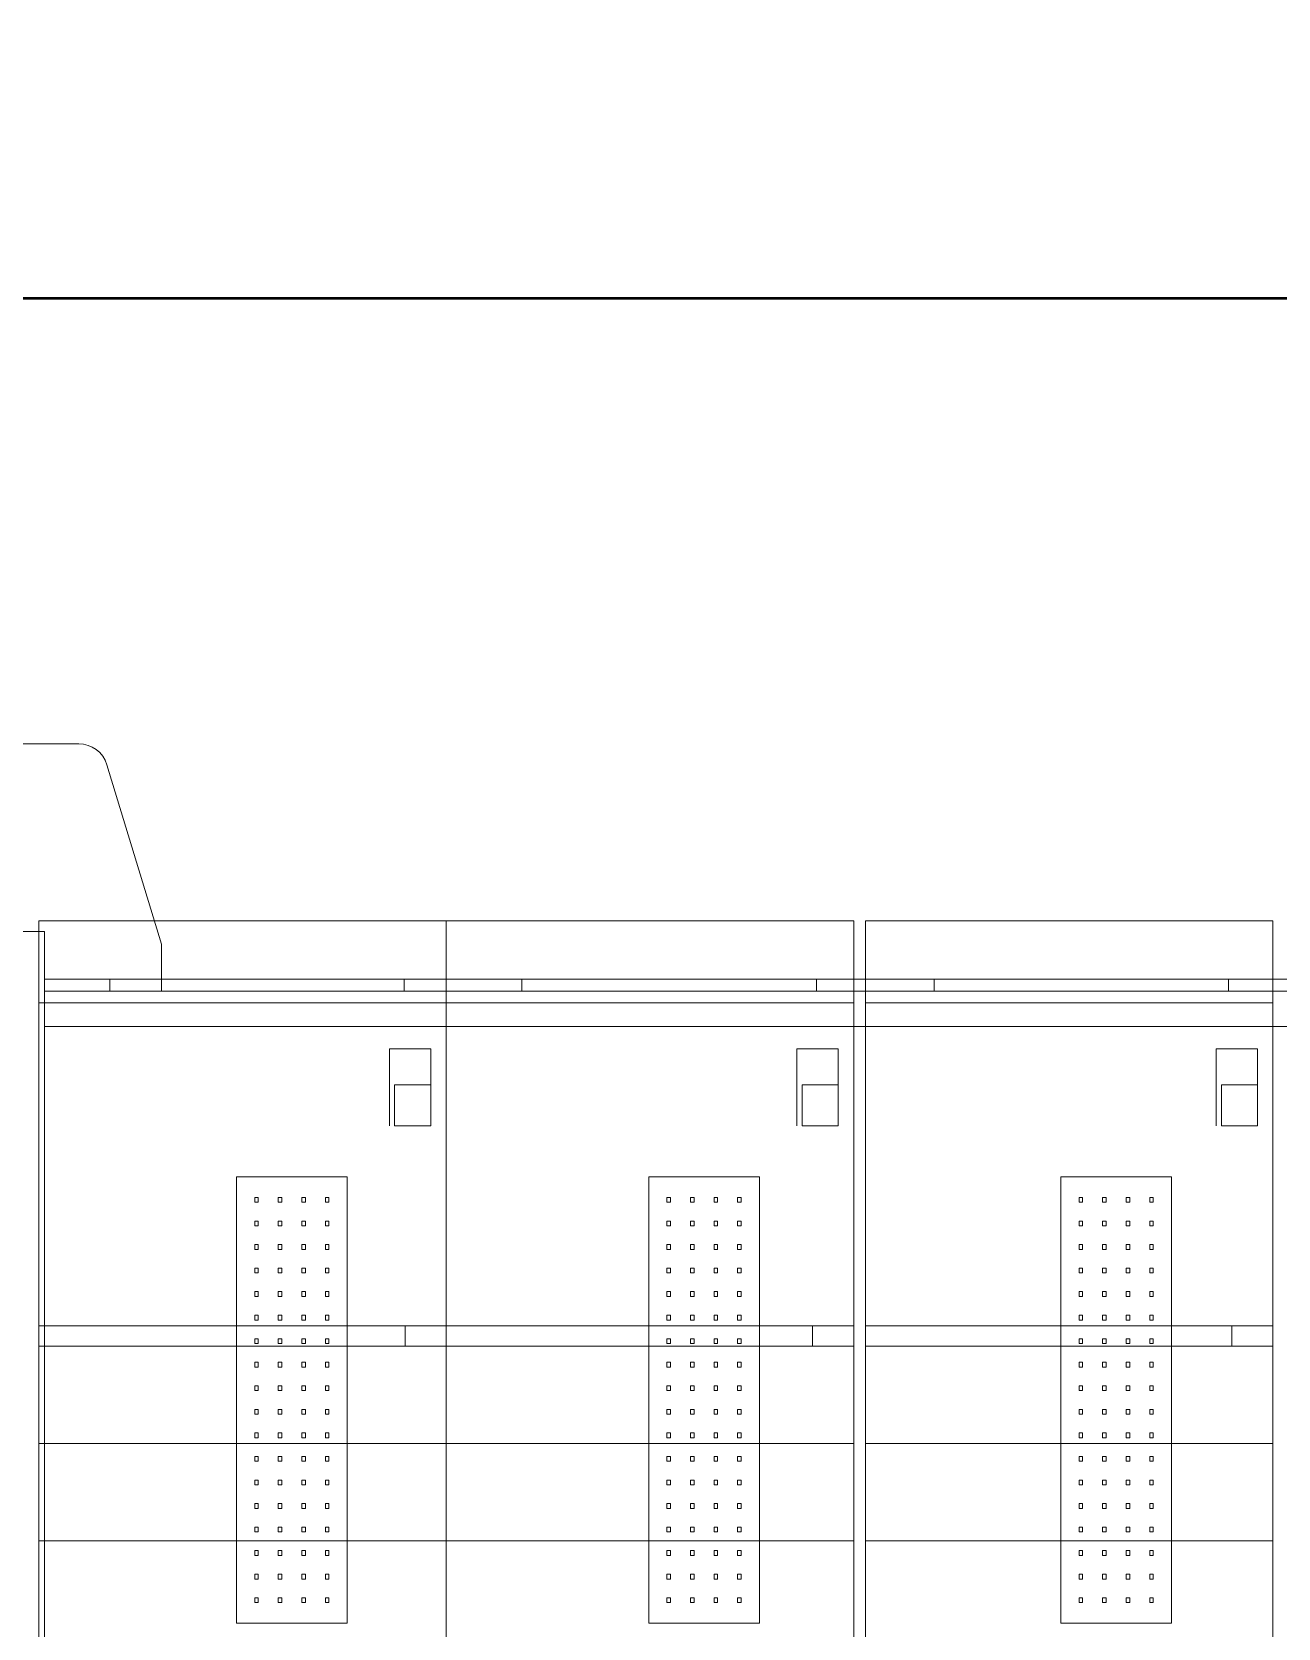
# Model space of a CAD drawing. Header units: millimetres. Extents: x 0 to 3780, y 0 to 2673.
# Drawn here: x 681.4 to 787.2, y 768.9 to 904.5 of the extents above; entities that cross this region are included whole.
import ezdxf
from ezdxf.enums import TextEntityAlignment as Align

# ---------------------------------------------------------------- set-up
doc = ezdxf.new("R2010")
doc.units = ezdxf.units.MM
for name, color, linetype, lineweight in [('AM_0', 7, 'Continuous', 5), ('AM_9', 6, 'Continuous', 5), ('EPLAN700', 12, 'Continuous', 5), ('EPLAN710', 5, 'Continuous', 5), ('EPLAN714', 7, 'Continuous', 5)]:
    doc.layers.add(name, color=color, linetype=linetype, lineweight=lineweight)
doc.styles.add('Tahoma', font='')
doc.styles.get('Tahoma').set_extended_font_data('Tahoma')

# ---------------------------------------------------------------- blocks, each defined once
blk = doc.blocks.new('EPLSYM_LibrarySPECIAL_Symbol202_Variant0_Placement43_6')
at = {"layer": 'EPLAN700', "lineweight": 50, "ltscale": 36}
blk.add_lwpolyline([(0, 0), (0, -1375), (-693, -1375), (-693.13, -1286.96)], dxfattribs=at)
at = {"layer": 'EPLAN710', "color": 5, "style": 'Tahoma'}
blk.add_attdef('203_20010', text='', height=2.26, dxfattribs=at).set_placement((-1, 9.1), align=Align.BOTTOM_RIGHT)
at = {"layer": 'EPLAN714', "color": 7, "style": 'Tahoma'}
blk.add_attdef('203_20027', text='', height=1.63, dxfattribs=at).set_placement((-1, 6.4), align=Align.BOTTOM_LEFT)
for tag, p in [('203_20250', (-1, 3.7)), ('203_20011', (-1, 1))]:
    blk.add_attdef(tag, text='', height=1.63, dxfattribs=at).set_placement(p, align=Align.BOTTOM_RIGHT)

msp = doc.modelspace()

# ---------------------------------------------------------------- linework, layer by layer
at = {"lineweight": 0}
for p, q in [((716.6, 829), (682, 829)), ((751.2, 829), (716.6, 829)), ((786.8, 829), (752.2, 829)), ((682, 822.03), (716.6, 822.03)), ((716.6, 822.03), (751.2, 822.03)), ((752.2, 822.03), (786.8, 822.03)), ((711.78, 811.58), (711.78, 818.12)), ((715.29, 818.12), (711.78, 818.12)), ((715.29, 815.08), (715.29, 818.12)), ((746.38, 811.58), (746.38, 818.12)), ((749.89, 818.12), (746.38, 818.12)), ((749.89, 815.08), (749.89, 818.12)), ((781.98, 811.58), (781.98, 818.12)), ((785.49, 818.12), (781.98, 818.12)), ((785.49, 815.08), (785.49, 818.12)), ((712.22, 815.08), (715.29, 815.08)), ((712.22, 815.08), (712.22, 811.58)), ((715.29, 811.58), (715.29, 815.08)), ((746.82, 815.08), (749.89, 815.08)), ((746.82, 815.08), (746.82, 811.58)), ((749.89, 811.58), (749.89, 815.08)), ((782.42, 815.08), (785.49, 815.08)), ((782.42, 815.08), (782.42, 811.58)), ((785.49, 811.58), (785.49, 815.08)), ((712.22, 811.58), (715.29, 811.58)), ((746.82, 811.58), (749.89, 811.58)), ((782.42, 811.58), (785.49, 811.58)), ((682, 794.61), (716.6, 794.61)), ((713.1, 792.88), (713.1, 794.61)), ((716.6, 794.61), (751.2, 794.61)), ((747.7, 792.88), (747.7, 794.61)), ((752.2, 794.61), (786.8, 794.61)), ((783.3, 792.88), (783.3, 794.61)), ((682, 792.88), (716.6, 792.88)), ((716.6, 792.88), (751.2, 792.88)), ((752.2, 792.88), (786.8, 792.88)), ((682, 784.6), (716.6, 784.6)), ((716.6, 784.6), (751.2, 784.6)), ((752.2, 784.6), (786.8, 784.6)), ((682, 776.32), (716.6, 776.32)), ((716.6, 776.32), (751.2, 776.32)), ((752.2, 776.32), (786.8, 776.32))]:
    msp.add_line(p, q, dxfattribs=at)
for points in [[(716.6, 686.67), (682, 686.67), (682, 829), (716.6, 829)], [(682, 829), (682, 686.67), (716.6, 686.67), (716.6, 829)], [(751.2, 686.67), (716.6, 686.67), (716.6, 829), (751.2, 829)], [(716.6, 829), (716.6, 686.67), (751.2, 686.67), (751.2, 829)], [(786.8, 686.67), (752.2, 686.67), (752.2, 829), (786.8, 829)], [(752.2, 829), (752.2, 686.67), (786.8, 686.67), (786.8, 829)], [(715.29, 811.58), (715.29, 815.08), (712.22, 815.08), (712.22, 811.58)], [(749.89, 811.58), (749.89, 815.08), (746.82, 815.08), (746.82, 811.58)], [(785.49, 811.58), (785.49, 815.08), (782.42, 815.08), (782.42, 811.58)]]:
    msp.add_lwpolyline(points, close=True, dxfattribs=at)
at = {"layer": 'AM_0'}
for p, q in [((685.39, 844.03), (659.48, 844.03)), ((692.43, 827.03), (687.78, 842.26)), ((682.48, 828.08), (672.58, 828.08)), ((682.48, 682.8), (682.48, 828.08)), ((692.43, 824.03), (692.43, 827.03)), ((682.48, 824.03), (857.73, 824.03)), ((682.48, 823.03), (857.73, 823.03)), ((857.73, 820.02), (682.48, 820.02)), ((698.79, 807.25), (698.79, 769.35)), ((708.19, 807.25), (698.79, 807.25)), ((708.19, 769.35), (708.19, 807.25)), ((733.79, 807.25), (733.79, 769.35)), ((743.19, 807.25), (733.79, 807.25)), ((743.19, 769.35), (743.19, 807.25)), ((768.79, 807.25), (768.79, 769.35)), ((778.19, 807.25), (768.79, 807.25)), ((778.19, 769.35), (778.19, 807.25)), ((700.64, 805.5), (700.34, 805.5)), ((700.34, 805.5), (700.34, 805.09)), ((700.64, 805.09), (700.64, 805.5)), ((702.34, 805.5), (702.34, 805.09)), ((702.64, 805.5), (702.34, 805.5)), ((702.64, 805.09), (702.64, 805.5)), ((704.34, 805.5), (704.34, 805.09)), ((704.64, 805.5), (704.34, 805.5)), ((704.64, 805.09), (704.64, 805.5)), ((706.34, 805.5), (706.34, 805.09)), ((706.64, 805.5), (706.34, 805.5)), ((706.64, 805.09), (706.64, 805.5)), ((735.64, 805.5), (735.34, 805.5)), ((735.34, 805.5), (735.34, 805.09)), ((735.64, 805.09), (735.64, 805.5)), ((737.64, 805.5), (737.34, 805.5)), ((737.34, 805.5), (737.34, 805.09)), ((737.64, 805.09), (737.64, 805.5)), ((739.34, 805.5), (739.34, 805.09)), ((739.64, 805.5), (739.34, 805.5)), ((739.64, 805.09), (739.64, 805.5)), ((741.34, 805.5), (741.34, 805.09)), ((741.64, 805.5), (741.34, 805.5)), ((741.64, 805.09), (741.64, 805.5)), ((770.34, 805.5), (770.34, 805.09)), ((770.64, 805.5), (770.34, 805.5)), ((770.64, 805.09), (770.64, 805.5)), ((772.34, 805.5), (772.34, 805.09)), ((772.64, 805.5), (772.34, 805.5)), ((772.64, 805.09), (772.64, 805.5)), ((774.34, 805.5), (774.34, 805.09)), ((774.64, 805.5), (774.34, 805.5)), ((774.64, 805.09), (774.64, 805.5)), ((776.34, 805.5), (776.34, 805.09)), ((776.64, 805.5), (776.34, 805.5)), ((776.64, 805.09), (776.64, 805.5)), ((700.34, 805.09), (700.64, 805.09)), ((702.34, 805.09), (702.64, 805.09)), ((704.34, 805.09), (704.64, 805.09)), ((706.34, 805.09), (706.64, 805.09)), ((735.34, 805.09), (735.64, 805.09)), ((737.34, 805.09), (737.64, 805.09)), ((739.34, 805.09), (739.64, 805.09)), ((741.34, 805.09), (741.64, 805.09)), ((770.34, 805.09), (770.64, 805.09)), ((772.34, 805.09), (772.64, 805.09)), ((774.34, 805.09), (774.64, 805.09)), ((776.34, 805.09), (776.64, 805.09)), ((700.34, 803.5), (700.34, 803.09)), ((700.64, 803.5), (700.34, 803.5)), ((700.34, 803.09), (700.64, 803.09)), ((700.64, 803.09), (700.64, 803.5)), ((702.34, 803.5), (702.34, 803.09)), ((702.64, 803.5), (702.34, 803.5)), ((702.34, 803.09), (702.64, 803.09)), ((702.64, 803.09), (702.64, 803.5)), ((704.64, 803.5), (704.34, 803.5)), ((704.34, 803.5), (704.34, 803.09)), ((704.34, 803.09), (704.64, 803.09)), ((704.64, 803.09), (704.64, 803.5)), ((706.34, 803.5), (706.34, 803.09)), ((706.64, 803.5), (706.34, 803.5)), ((706.34, 803.09), (706.64, 803.09)), ((706.64, 803.09), (706.64, 803.5)), ((735.64, 803.5), (735.34, 803.5)), ((735.34, 803.5), (735.34, 803.09)), ((735.34, 803.09), (735.64, 803.09)), ((735.64, 803.09), (735.64, 803.5)), ((737.64, 803.5), (737.34, 803.5)), ((737.34, 803.5), (737.34, 803.09)), ((737.34, 803.09), (737.64, 803.09)), ((737.64, 803.09), (737.64, 803.5)), ((739.34, 803.5), (739.34, 803.09)), ((739.64, 803.5), (739.34, 803.5)), ((739.34, 803.09), (739.64, 803.09)), ((739.64, 803.09), (739.64, 803.5)), ((741.34, 803.5), (741.34, 803.09)), ((741.64, 803.5), (741.34, 803.5)), ((741.34, 803.09), (741.64, 803.09)), ((741.64, 803.09), (741.64, 803.5)), ((770.34, 803.5), (770.34, 803.09)), ((770.64, 803.5), (770.34, 803.5)), ((770.34, 803.09), (770.64, 803.09)), ((770.64, 803.09), (770.64, 803.5)), ((772.34, 803.5), (772.34, 803.09)), ((772.64, 803.5), (772.34, 803.5)), ((772.34, 803.09), (772.64, 803.09)), ((772.64, 803.09), (772.64, 803.5)), ((774.34, 803.5), (774.34, 803.09)), ((774.64, 803.5), (774.34, 803.5)), ((774.34, 803.09), (774.64, 803.09)), ((774.64, 803.09), (774.64, 803.5)), ((776.34, 803.5), (776.34, 803.09)), ((776.64, 803.5), (776.34, 803.5)), ((776.34, 803.09), (776.64, 803.09)), ((776.64, 803.09), (776.64, 803.5)), ((700.34, 801.5), (700.34, 801.09)), ((700.64, 801.5), (700.34, 801.5)), ((700.64, 801.09), (700.64, 801.5)), ((702.34, 801.5), (702.34, 801.09)), ((702.64, 801.5), (702.34, 801.5)), ((702.64, 801.09), (702.64, 801.5)), ((704.34, 801.5), (704.34, 801.09)), ((704.64, 801.5), (704.34, 801.5)), ((704.64, 801.09), (704.64, 801.5)), ((706.34, 801.5), (706.34, 801.09)), ((706.64, 801.5), (706.34, 801.5)), ((706.64, 801.09), (706.64, 801.5)), ((735.64, 801.5), (735.34, 801.5)), ((735.34, 801.5), (735.34, 801.09)), ((735.64, 801.09), (735.64, 801.5)), ((737.64, 801.5), (737.34, 801.5)), ((737.34, 801.5), (737.34, 801.09)), ((737.64, 801.09), (737.64, 801.5)), ((739.34, 801.5), (739.34, 801.09)), ((739.64, 801.5), (739.34, 801.5)), ((739.64, 801.09), (739.64, 801.5)), ((741.34, 801.5), (741.34, 801.09)), ((741.64, 801.5), (741.34, 801.5)), ((741.64, 801.09), (741.64, 801.5)), ((770.34, 801.5), (770.34, 801.09)), ((770.64, 801.5), (770.34, 801.5)), ((770.64, 801.09), (770.64, 801.5)), ((772.34, 801.5), (772.34, 801.09)), ((772.64, 801.5), (772.34, 801.5)), ((772.64, 801.09), (772.64, 801.5)), ((774.64, 801.5), (774.34, 801.5)), ((774.34, 801.5), (774.34, 801.09)), ((774.64, 801.09), (774.64, 801.5)), ((776.34, 801.5), (776.34, 801.09)), ((776.64, 801.5), (776.34, 801.5)), ((776.64, 801.09), (776.64, 801.5)), ((700.34, 801.09), (700.64, 801.09)), ((702.34, 801.09), (702.64, 801.09)), ((704.34, 801.09), (704.64, 801.09)), ((706.34, 801.09), (706.64, 801.09)), ((735.34, 801.09), (735.64, 801.09)), ((737.34, 801.09), (737.64, 801.09)), ((739.34, 801.09), (739.64, 801.09)), ((741.34, 801.09), (741.64, 801.09)), ((770.34, 801.09), (770.64, 801.09)), ((772.34, 801.09), (772.64, 801.09)), ((774.34, 801.09), (774.64, 801.09)), ((776.34, 801.09), (776.64, 801.09)), ((700.64, 799.5), (700.34, 799.5)), ((700.34, 799.5), (700.34, 799.09)), ((700.34, 799.09), (700.64, 799.09)), ((700.64, 799.09), (700.64, 799.5)), ((702.34, 799.5), (702.34, 799.09)), ((702.64, 799.5), (702.34, 799.5)), ((702.34, 799.09), (702.64, 799.09)), ((702.64, 799.09), (702.64, 799.5)), ((704.34, 799.5), (704.34, 799.09)), ((704.64, 799.5), (704.34, 799.5)), ((704.34, 799.09), (704.64, 799.09)), ((704.64, 799.09), (704.64, 799.5)), ((706.64, 799.5), (706.34, 799.5)), ((706.34, 799.5), (706.34, 799.09)), ((706.34, 799.09), (706.64, 799.09)), ((706.64, 799.09), (706.64, 799.5)), ((735.64, 799.5), (735.34, 799.5)), ((735.34, 799.5), (735.34, 799.09)), ((735.34, 799.09), (735.64, 799.09)), ((735.64, 799.09), (735.64, 799.5)), ((737.64, 799.5), (737.34, 799.5)), ((737.34, 799.5), (737.34, 799.09)), ((737.34, 799.09), (737.64, 799.09)), ((737.64, 799.09), (737.64, 799.5)), ((739.34, 799.5), (739.34, 799.09)), ((739.64, 799.5), (739.34, 799.5)), ((739.34, 799.09), (739.64, 799.09)), ((739.64, 799.09), (739.64, 799.5)), ((741.34, 799.5), (741.34, 799.09)), ((741.64, 799.5), (741.34, 799.5)), ((741.34, 799.09), (741.64, 799.09)), ((741.64, 799.09), (741.64, 799.5)), ((770.34, 799.5), (770.34, 799.09)), ((770.64, 799.5), (770.34, 799.5)), ((770.34, 799.09), (770.64, 799.09)), ((770.64, 799.09), (770.64, 799.5)), ((772.34, 799.5), (772.34, 799.09)), ((772.64, 799.5), (772.34, 799.5)), ((772.34, 799.09), (772.64, 799.09)), ((772.64, 799.09), (772.64, 799.5)), ((774.34, 799.5), (774.34, 799.09)), ((774.64, 799.5), (774.34, 799.5)), ((774.34, 799.09), (774.64, 799.09)), ((774.64, 799.09), (774.64, 799.5)), ((776.34, 799.5), (776.34, 799.09)), ((776.64, 799.5), (776.34, 799.5)), ((776.34, 799.09), (776.64, 799.09)), ((776.64, 799.09), (776.64, 799.5)), ((700.64, 797.5), (700.34, 797.5)), ((700.34, 797.5), (700.34, 797.09)), ((700.64, 797.09), (700.64, 797.5)), ((702.34, 797.5), (702.34, 797.09)), ((702.64, 797.5), (702.34, 797.5)), ((702.64, 797.09), (702.64, 797.5)), ((704.34, 797.5), (704.34, 797.09)), ((704.64, 797.5), (704.34, 797.5)), ((704.64, 797.09), (704.64, 797.5)), ((706.34, 797.5), (706.34, 797.09)), ((706.64, 797.5), (706.34, 797.5)), ((706.64, 797.09), (706.64, 797.5)), ((735.64, 797.5), (735.34, 797.5)), ((735.34, 797.5), (735.34, 797.09)), ((735.64, 797.09), (735.64, 797.5)), ((737.64, 797.5), (737.34, 797.5)), ((737.34, 797.5), (737.34, 797.09)), ((737.64, 797.09), (737.64, 797.5)), ((739.34, 797.5), (739.34, 797.09)), ((739.64, 797.5), (739.34, 797.5)), ((739.64, 797.09), (739.64, 797.5)), ((741.34, 797.5), (741.34, 797.09)), ((741.64, 797.5), (741.34, 797.5)), ((741.64, 797.09), (741.64, 797.5)), ((770.34, 797.5), (770.34, 797.09)), ((770.64, 797.5), (770.34, 797.5)), ((770.64, 797.09), (770.64, 797.5)), ((772.34, 797.5), (772.34, 797.09)), ((772.64, 797.5), (772.34, 797.5)), ((772.64, 797.09), (772.64, 797.5)), ((774.64, 797.5), (774.34, 797.5)), ((774.34, 797.5), (774.34, 797.09)), ((774.64, 797.09), (774.64, 797.5)), ((776.34, 797.5), (776.34, 797.09)), ((776.64, 797.5), (776.34, 797.5)), ((776.64, 797.09), (776.64, 797.5)), ((700.34, 797.09), (700.64, 797.09)), ((702.34, 797.09), (702.64, 797.09)), ((704.34, 797.09), (704.64, 797.09)), ((706.34, 797.09), (706.64, 797.09)), ((735.34, 797.09), (735.64, 797.09)), ((737.34, 797.09), (737.64, 797.09)), ((739.34, 797.09), (739.64, 797.09)), ((741.34, 797.09), (741.64, 797.09)), ((770.34, 797.09), (770.64, 797.09)), ((772.34, 797.09), (772.64, 797.09)), ((774.34, 797.09), (774.64, 797.09)), ((776.34, 797.09), (776.64, 797.09)), ((700.34, 795.5), (700.34, 795.09)), ((700.64, 795.5), (700.34, 795.5)), ((700.34, 795.09), (700.64, 795.09)), ((700.64, 795.09), (700.64, 795.5)), ((702.34, 795.5), (702.34, 795.09)), ((702.64, 795.5), (702.34, 795.5)), ((702.34, 795.09), (702.64, 795.09)), ((702.64, 795.09), (702.64, 795.5)), ((704.34, 795.5), (704.34, 795.09)), ((704.64, 795.5), (704.34, 795.5)), ((704.34, 795.09), (704.64, 795.09)), ((704.64, 795.09), (704.64, 795.5)), ((706.34, 795.5), (706.34, 795.09)), ((706.64, 795.5), (706.34, 795.5)), ((706.34, 795.09), (706.64, 795.09)), ((706.64, 795.09), (706.64, 795.5)), ((735.64, 795.5), (735.34, 795.5)), ((735.34, 795.5), (735.34, 795.09)), ((735.34, 795.09), (735.64, 795.09)), ((735.64, 795.09), (735.64, 795.5)), ((737.64, 795.5), (737.34, 795.5)), ((737.34, 795.5), (737.34, 795.09)), ((737.34, 795.09), (737.64, 795.09)), ((737.64, 795.09), (737.64, 795.5)), ((739.34, 795.5), (739.34, 795.09)), ((739.64, 795.5), (739.34, 795.5)), ((739.34, 795.09), (739.64, 795.09)), ((739.64, 795.09), (739.64, 795.5)), ((741.34, 795.5), (741.34, 795.09)), ((741.64, 795.5), (741.34, 795.5)), ((741.34, 795.09), (741.64, 795.09)), ((741.64, 795.09), (741.64, 795.5)), ((770.34, 795.5), (770.34, 795.09)), ((770.64, 795.5), (770.34, 795.5)), ((770.34, 795.09), (770.64, 795.09)), ((770.64, 795.09), (770.64, 795.5)), ((772.34, 795.5), (772.34, 795.09)), ((772.64, 795.5), (772.34, 795.5)), ((772.34, 795.09), (772.64, 795.09)), ((772.64, 795.09), (772.64, 795.5)), ((774.34, 795.5), (774.34, 795.09)), ((774.64, 795.5), (774.34, 795.5)), ((774.34, 795.09), (774.64, 795.09)), ((774.64, 795.09), (774.64, 795.5)), ((776.34, 795.5), (776.34, 795.09)), ((776.64, 795.5), (776.34, 795.5)), ((776.34, 795.09), (776.64, 795.09)), ((776.64, 795.09), (776.64, 795.5)), ((700.34, 793.5), (700.34, 793.09)), ((700.64, 793.5), (700.34, 793.5)), ((700.64, 793.09), (700.64, 793.5)), ((702.34, 793.5), (702.34, 793.09)), ((702.64, 793.5), (702.34, 793.5)), ((702.64, 793.09), (702.64, 793.5)), ((704.34, 793.5), (704.34, 793.09)), ((704.64, 793.5), (704.34, 793.5)), ((704.64, 793.09), (704.64, 793.5)), ((706.34, 793.5), (706.34, 793.09)), ((706.64, 793.5), (706.34, 793.5)), ((706.64, 793.09), (706.64, 793.5)), ((735.64, 793.5), (735.34, 793.5)), ((735.34, 793.5), (735.34, 793.09)), ((735.64, 793.09), (735.64, 793.5)), ((737.64, 793.5), (737.34, 793.5)), ((737.34, 793.5), (737.34, 793.09)), ((737.64, 793.09), (737.64, 793.5)), ((739.64, 793.5), (739.34, 793.5)), ((739.34, 793.5), (739.34, 793.09)), ((739.64, 793.09), (739.64, 793.5)), ((741.34, 793.5), (741.34, 793.09)), ((741.64, 793.5), (741.34, 793.5)), ((741.64, 793.09), (741.64, 793.5)), ((770.34, 793.5), (770.34, 793.09)), ((770.64, 793.5), (770.34, 793.5)), ((770.64, 793.09), (770.64, 793.5)), ((772.34, 793.5), (772.34, 793.09)), ((772.64, 793.5), (772.34, 793.5)), ((772.64, 793.09), (772.64, 793.5)), ((774.34, 793.5), (774.34, 793.09)), ((774.64, 793.5), (774.34, 793.5)), ((774.64, 793.09), (774.64, 793.5)), ((776.34, 793.5), (776.34, 793.09)), ((776.64, 793.5), (776.34, 793.5)), ((776.64, 793.09), (776.64, 793.5)), ((700.34, 793.09), (700.64, 793.09)), ((702.34, 793.09), (702.64, 793.09)), ((704.34, 793.09), (704.64, 793.09)), ((706.34, 793.09), (706.64, 793.09)), ((735.34, 793.09), (735.64, 793.09)), ((737.34, 793.09), (737.64, 793.09)), ((739.34, 793.09), (739.64, 793.09)), ((741.34, 793.09), (741.64, 793.09)), ((770.34, 793.09), (770.64, 793.09)), ((772.34, 793.09), (772.64, 793.09)), ((774.34, 793.09), (774.64, 793.09)), ((776.34, 793.09), (776.64, 793.09)), ((700.34, 791.5), (700.34, 791.09)), ((700.64, 791.5), (700.34, 791.5)), ((700.34, 791.09), (700.64, 791.09)), ((700.64, 791.09), (700.64, 791.5)), ((702.34, 791.5), (702.34, 791.09)), ((702.64, 791.5), (702.34, 791.5)), ((702.34, 791.09), (702.64, 791.09)), ((702.64, 791.09), (702.64, 791.5)), ((704.34, 791.5), (704.34, 791.09)), ((704.64, 791.5), (704.34, 791.5)), ((704.34, 791.09), (704.64, 791.09)), ((704.64, 791.09), (704.64, 791.5)), ((706.64, 791.5), (706.34, 791.5)), ((706.34, 791.5), (706.34, 791.09)), ((706.34, 791.09), (706.64, 791.09)), ((706.64, 791.09), (706.64, 791.5)), ((735.64, 791.5), (735.34, 791.5)), ((735.34, 791.5), (735.34, 791.09)), ((735.34, 791.09), (735.64, 791.09)), ((735.64, 791.09), (735.64, 791.5)), ((737.64, 791.5), (737.34, 791.5)), ((737.34, 791.5), (737.34, 791.09)), ((737.34, 791.09), (737.64, 791.09)), ((737.64, 791.09), (737.64, 791.5)), ((739.64, 791.5), (739.34, 791.5)), ((739.34, 791.5), (739.34, 791.09)), ((739.34, 791.09), (739.64, 791.09)), ((739.64, 791.09), (739.64, 791.5)), ((741.34, 791.5), (741.34, 791.09)), ((741.64, 791.5), (741.34, 791.5)), ((741.34, 791.09), (741.64, 791.09)), ((741.64, 791.09), (741.64, 791.5)), ((770.34, 791.5), (770.34, 791.09)), ((770.64, 791.5), (770.34, 791.5)), ((770.34, 791.09), (770.64, 791.09)), ((770.64, 791.09), (770.64, 791.5)), ((772.34, 791.5), (772.34, 791.09)), ((772.64, 791.5), (772.34, 791.5)), ((772.34, 791.09), (772.64, 791.09)), ((772.64, 791.09), (772.64, 791.5)), ((774.34, 791.5), (774.34, 791.09)), ((774.64, 791.5), (774.34, 791.5)), ((774.34, 791.09), (774.64, 791.09)), ((774.64, 791.09), (774.64, 791.5)), ((776.34, 791.5), (776.34, 791.09)), ((776.64, 791.5), (776.34, 791.5)), ((776.34, 791.09), (776.64, 791.09)), ((776.64, 791.09), (776.64, 791.5)), ((700.34, 789.5), (700.34, 789.09)), ((700.64, 789.5), (700.34, 789.5)), ((700.34, 789.09), (700.64, 789.09)), ((700.64, 789.09), (700.64, 789.5)), ((702.34, 789.5), (702.34, 789.09)), ((702.64, 789.5), (702.34, 789.5)), ((702.34, 789.09), (702.64, 789.09)), ((702.64, 789.09), (702.64, 789.5)), ((704.34, 789.5), (704.34, 789.09)), ((704.64, 789.5), (704.34, 789.5)), ((704.34, 789.09), (704.64, 789.09)), ((704.64, 789.09), (704.64, 789.5)), ((706.34, 789.5), (706.34, 789.09)), ((706.64, 789.5), (706.34, 789.5)), ((706.34, 789.09), (706.64, 789.09)), ((706.64, 789.09), (706.64, 789.5)), ((735.64, 789.5), (735.34, 789.5)), ((735.34, 789.5), (735.34, 789.09)), ((735.34, 789.09), (735.64, 789.09)), ((735.64, 789.09), (735.64, 789.5)), ((737.64, 789.5), (737.34, 789.5)), ((737.34, 789.5), (737.34, 789.09)), ((737.34, 789.09), (737.64, 789.09)), ((737.64, 789.09), (737.64, 789.5)), ((739.64, 789.5), (739.34, 789.5)), ((739.34, 789.5), (739.34, 789.09)), ((739.34, 789.09), (739.64, 789.09)), ((739.64, 789.09), (739.64, 789.5)), ((741.34, 789.5), (741.34, 789.09)), ((741.64, 789.5), (741.34, 789.5)), ((741.34, 789.09), (741.64, 789.09)), ((741.64, 789.09), (741.64, 789.5)), ((770.34, 789.5), (770.34, 789.09)), ((770.64, 789.5), (770.34, 789.5)), ((770.34, 789.09), (770.64, 789.09)), ((770.64, 789.09), (770.64, 789.5)), ((772.34, 789.5), (772.34, 789.09)), ((772.64, 789.5), (772.34, 789.5)), ((772.34, 789.09), (772.64, 789.09)), ((772.64, 789.09), (772.64, 789.5)), ((774.34, 789.5), (774.34, 789.09)), ((774.64, 789.5), (774.34, 789.5)), ((774.34, 789.09), (774.64, 789.09)), ((774.64, 789.09), (774.64, 789.5)), ((776.34, 789.5), (776.34, 789.09)), ((776.64, 789.5), (776.34, 789.5)), ((776.34, 789.09), (776.64, 789.09)), ((776.64, 789.09), (776.64, 789.5)), ((700.64, 787.5), (700.34, 787.5)), ((700.34, 787.5), (700.34, 787.09)), ((700.34, 787.09), (700.64, 787.09)), ((700.64, 787.09), (700.64, 787.5)), ((702.34, 787.5), (702.34, 787.09)), ((702.64, 787.5), (702.34, 787.5)), ((702.34, 787.09), (702.64, 787.09)), ((702.64, 787.09), (702.64, 787.5)), ((704.34, 787.5), (704.34, 787.09)), ((704.64, 787.5), (704.34, 787.5)), ((704.34, 787.09), (704.64, 787.09)), ((704.64, 787.09), (704.64, 787.5)), ((706.64, 787.5), (706.34, 787.5)), ((706.34, 787.5), (706.34, 787.09)), ((706.34, 787.09), (706.64, 787.09)), ((706.64, 787.09), (706.64, 787.5)), ((735.64, 787.5), (735.34, 787.5)), ((735.34, 787.5), (735.34, 787.09)), ((735.34, 787.09), (735.64, 787.09)), ((735.64, 787.09), (735.64, 787.5)), ((737.64, 787.5), (737.34, 787.5)), ((737.34, 787.5), (737.34, 787.09)), ((737.34, 787.09), (737.64, 787.09)), ((737.64, 787.09), (737.64, 787.5)), ((739.64, 787.5), (739.34, 787.5)), ((739.34, 787.5), (739.34, 787.09)), ((739.34, 787.09), (739.64, 787.09)), ((739.64, 787.09), (739.64, 787.5)), ((741.34, 787.5), (741.34, 787.09)), ((741.64, 787.5), (741.34, 787.5)), ((741.34, 787.09), (741.64, 787.09)), ((741.64, 787.09), (741.64, 787.5)), ((770.34, 787.5), (770.34, 787.09)), ((770.64, 787.5), (770.34, 787.5)), ((770.34, 787.09), (770.64, 787.09)), ((770.64, 787.09), (770.64, 787.5)), ((772.34, 787.5), (772.34, 787.09)), ((772.64, 787.5), (772.34, 787.5)), ((772.34, 787.09), (772.64, 787.09)), ((772.64, 787.09), (772.64, 787.5)), ((774.34, 787.5), (774.34, 787.09)), ((774.64, 787.5), (774.34, 787.5)), ((774.34, 787.09), (774.64, 787.09)), ((774.64, 787.09), (774.64, 787.5)), ((776.34, 787.5), (776.34, 787.09)), ((776.64, 787.5), (776.34, 787.5)), ((776.34, 787.09), (776.64, 787.09)), ((776.64, 787.09), (776.64, 787.5)), ((700.34, 785.5), (700.34, 785.09)), ((700.64, 785.5), (700.34, 785.5)), ((700.34, 785.09), (700.64, 785.09)), ((700.64, 785.09), (700.64, 785.5)), ((702.34, 785.5), (702.34, 785.09)), ((702.64, 785.5), (702.34, 785.5)), ((702.34, 785.09), (702.64, 785.09)), ((702.64, 785.09), (702.64, 785.5)), ((704.34, 785.5), (704.34, 785.09)), ((704.64, 785.5), (704.34, 785.5)), ((704.34, 785.09), (704.64, 785.09)), ((704.64, 785.09), (704.64, 785.5)), ((706.34, 785.5), (706.34, 785.09)), ((706.64, 785.5), (706.34, 785.5)), ((706.34, 785.09), (706.64, 785.09)), ((706.64, 785.09), (706.64, 785.5)), ((735.64, 785.5), (735.34, 785.5)), ((735.34, 785.5), (735.34, 785.09)), ((735.34, 785.09), (735.64, 785.09)), ((735.64, 785.09), (735.64, 785.5)), ((737.64, 785.5), (737.34, 785.5)), ((737.34, 785.5), (737.34, 785.09)), ((737.34, 785.09), (737.64, 785.09)), ((737.64, 785.09), (737.64, 785.5)), ((739.64, 785.5), (739.34, 785.5)), ((739.34, 785.5), (739.34, 785.09)), ((739.34, 785.09), (739.64, 785.09)), ((739.64, 785.09), (739.64, 785.5)), ((741.34, 785.5), (741.34, 785.09)), ((741.64, 785.5), (741.34, 785.5)), ((741.34, 785.09), (741.64, 785.09)), ((741.64, 785.09), (741.64, 785.5)), ((770.34, 785.5), (770.34, 785.09)), ((770.64, 785.5), (770.34, 785.5)), ((770.34, 785.09), (770.64, 785.09)), ((770.64, 785.09), (770.64, 785.5)), ((772.34, 785.5), (772.34, 785.09)), ((772.64, 785.5), (772.34, 785.5)), ((772.34, 785.09), (772.64, 785.09)), ((772.64, 785.09), (772.64, 785.5)), ((774.34, 785.5), (774.34, 785.09)), ((774.64, 785.5), (774.34, 785.5)), ((774.34, 785.09), (774.64, 785.09)), ((774.64, 785.09), (774.64, 785.5)), ((776.34, 785.5), (776.34, 785.09)), ((776.64, 785.5), (776.34, 785.5)), ((776.34, 785.09), (776.64, 785.09)), ((776.64, 785.09), (776.64, 785.5)), ((700.34, 783.5), (700.34, 783.09)), ((700.64, 783.5), (700.34, 783.5)), ((700.34, 783.09), (700.64, 783.09)), ((700.64, 783.09), (700.64, 783.5)), ((702.34, 783.5), (702.34, 783.09)), ((702.64, 783.5), (702.34, 783.5)), ((702.34, 783.09), (702.64, 783.09)), ((702.64, 783.09), (702.64, 783.5)), ((704.34, 783.5), (704.34, 783.09)), ((704.64, 783.5), (704.34, 783.5)), ((704.34, 783.09), (704.64, 783.09)), ((704.64, 783.09), (704.64, 783.5)), ((706.34, 783.5), (706.34, 783.09)), ((706.64, 783.5), (706.34, 783.5)), ((706.34, 783.09), (706.64, 783.09)), ((706.64, 783.09), (706.64, 783.5)), ((735.64, 783.5), (735.34, 783.5)), ((735.34, 783.5), (735.34, 783.09)), ((735.34, 783.09), (735.64, 783.09)), ((735.64, 783.09), (735.64, 783.5)), ((737.64, 783.5), (737.34, 783.5)), ((737.34, 783.5), (737.34, 783.09)), ((737.34, 783.09), (737.64, 783.09)), ((737.64, 783.09), (737.64, 783.5)), ((739.34, 783.5), (739.34, 783.09)), ((739.64, 783.5), (739.34, 783.5)), ((739.34, 783.09), (739.64, 783.09)), ((739.64, 783.09), (739.64, 783.5)), ((741.34, 783.5), (741.34, 783.09)), ((741.64, 783.5), (741.34, 783.5)), ((741.34, 783.09), (741.64, 783.09)), ((741.64, 783.09), (741.64, 783.5)), ((770.34, 783.5), (770.34, 783.09)), ((770.64, 783.5), (770.34, 783.5)), ((770.34, 783.09), (770.64, 783.09)), ((770.64, 783.09), (770.64, 783.5)), ((772.34, 783.5), (772.34, 783.09)), ((772.64, 783.5), (772.34, 783.5)), ((772.34, 783.09), (772.64, 783.09)), ((772.64, 783.09), (772.64, 783.5)), ((774.34, 783.5), (774.34, 783.09)), ((774.64, 783.5), (774.34, 783.5)), ((774.34, 783.09), (774.64, 783.09)), ((774.64, 783.09), (774.64, 783.5)), ((776.34, 783.5), (776.34, 783.09)), ((776.64, 783.5), (776.34, 783.5)), ((776.34, 783.09), (776.64, 783.09)), ((776.64, 783.09), (776.64, 783.5)), ((700.34, 781.5), (700.34, 781.09)), ((700.64, 781.5), (700.34, 781.5)), ((700.34, 781.09), (700.64, 781.09)), ((700.64, 781.09), (700.64, 781.5)), ((702.34, 781.5), (702.34, 781.09)), ((702.64, 781.5), (702.34, 781.5)), ((702.34, 781.09), (702.64, 781.09)), ((702.64, 781.09), (702.64, 781.5)), ((704.34, 781.5), (704.34, 781.09)), ((704.64, 781.5), (704.34, 781.5)), ((704.34, 781.09), (704.64, 781.09)), ((704.64, 781.09), (704.64, 781.5)), ((706.64, 781.5), (706.34, 781.5)), ((706.34, 781.5), (706.34, 781.09)), ((706.34, 781.09), (706.64, 781.09)), ((706.64, 781.09), (706.64, 781.5)), ((735.64, 781.5), (735.34, 781.5)), ((735.34, 781.5), (735.34, 781.09)), ((735.34, 781.09), (735.64, 781.09)), ((735.64, 781.09), (735.64, 781.5)), ((737.34, 781.5), (737.34, 781.09)), ((737.64, 781.5), (737.34, 781.5)), ((737.34, 781.09), (737.64, 781.09)), ((737.64, 781.09), (737.64, 781.5)), ((739.34, 781.5), (739.34, 781.09)), ((739.64, 781.5), (739.34, 781.5)), ((739.34, 781.09), (739.64, 781.09)), ((739.64, 781.09), (739.64, 781.5)), ((741.34, 781.5), (741.34, 781.09)), ((741.64, 781.5), (741.34, 781.5)), ((741.34, 781.09), (741.64, 781.09)), ((741.64, 781.09), (741.64, 781.5)), ((770.34, 781.5), (770.34, 781.09)), ((770.64, 781.5), (770.34, 781.5)), ((770.34, 781.09), (770.64, 781.09)), ((770.64, 781.09), (770.64, 781.5)), ((772.34, 781.5), (772.34, 781.09)), ((772.64, 781.5), (772.34, 781.5)), ((772.34, 781.09), (772.64, 781.09)), ((772.64, 781.09), (772.64, 781.5)), ((774.34, 781.5), (774.34, 781.09)), ((774.64, 781.5), (774.34, 781.5)), ((774.34, 781.09), (774.64, 781.09)), ((774.64, 781.09), (774.64, 781.5)), ((776.34, 781.5), (776.34, 781.09)), ((776.64, 781.5), (776.34, 781.5)), ((776.34, 781.09), (776.64, 781.09)), ((776.64, 781.09), (776.64, 781.5)), ((700.34, 779.5), (700.34, 779.09)), ((700.64, 779.5), (700.34, 779.5)), ((700.34, 779.09), (700.64, 779.09)), ((700.64, 779.09), (700.64, 779.5)), ((702.34, 779.5), (702.34, 779.09)), ((702.64, 779.5), (702.34, 779.5)), ((702.34, 779.09), (702.64, 779.09)), ((702.64, 779.09), (702.64, 779.5)), ((704.34, 779.5), (704.34, 779.09)), ((704.64, 779.5), (704.34, 779.5)), ((704.34, 779.09), (704.64, 779.09)), ((704.64, 779.09), (704.64, 779.5)), ((706.34, 779.5), (706.34, 779.09)), ((706.64, 779.5), (706.34, 779.5)), ((706.34, 779.09), (706.64, 779.09)), ((706.64, 779.09), (706.64, 779.5)), ((735.64, 779.5), (735.34, 779.5)), ((735.34, 779.5), (735.34, 779.09)), ((735.34, 779.09), (735.64, 779.09)), ((735.64, 779.09), (735.64, 779.5)), ((737.34, 779.5), (737.34, 779.09)), ((737.64, 779.5), (737.34, 779.5)), ((737.34, 779.09), (737.64, 779.09)), ((737.64, 779.09), (737.64, 779.5)), ((739.34, 779.5), (739.34, 779.09)), ((739.64, 779.5), (739.34, 779.5)), ((739.34, 779.09), (739.64, 779.09)), ((739.64, 779.09), (739.64, 779.5)), ((741.34, 779.5), (741.34, 779.09)), ((741.64, 779.5), (741.34, 779.5)), ((741.34, 779.09), (741.64, 779.09)), ((741.64, 779.09), (741.64, 779.5)), ((770.34, 779.5), (770.34, 779.09)), ((770.64, 779.5), (770.34, 779.5)), ((770.34, 779.09), (770.64, 779.09)), ((770.64, 779.09), (770.64, 779.5)), ((772.34, 779.5), (772.34, 779.09)), ((772.64, 779.5), (772.34, 779.5)), ((772.34, 779.09), (772.64, 779.09)), ((772.64, 779.09), (772.64, 779.5)), ((774.34, 779.5), (774.34, 779.09)), ((774.64, 779.5), (774.34, 779.5)), ((774.34, 779.09), (774.64, 779.09)), ((774.64, 779.09), (774.64, 779.5)), ((776.34, 779.5), (776.34, 779.09)), ((776.64, 779.5), (776.34, 779.5)), ((776.34, 779.09), (776.64, 779.09)), ((776.64, 779.09), (776.64, 779.5)), ((700.34, 777.5), (700.34, 777.09)), ((700.64, 777.5), (700.34, 777.5)), ((700.34, 777.09), (700.64, 777.09)), ((700.64, 777.09), (700.64, 777.5)), ((702.34, 777.5), (702.34, 777.09)), ((702.64, 777.5), (702.34, 777.5)), ((702.34, 777.09), (702.64, 777.09)), ((702.64, 777.09), (702.64, 777.5)), ((704.34, 777.5), (704.34, 777.09)), ((704.64, 777.5), (704.34, 777.5)), ((704.34, 777.09), (704.64, 777.09)), ((704.64, 777.09), (704.64, 777.5)), ((706.34, 777.5), (706.34, 777.09)), ((706.64, 777.5), (706.34, 777.5)), ((706.34, 777.09), (706.64, 777.09)), ((706.64, 777.09), (706.64, 777.5)), ((735.64, 777.5), (735.34, 777.5)), ((735.34, 777.5), (735.34, 777.09)), ((735.34, 777.09), (735.64, 777.09)), ((735.64, 777.09), (735.64, 777.5)), ((737.34, 777.5), (737.34, 777.09)), ((737.64, 777.5), (737.34, 777.5)), ((737.34, 777.09), (737.64, 777.09)), ((737.64, 777.09), (737.64, 777.5)), ((739.34, 777.5), (739.34, 777.09)), ((739.64, 777.5), (739.34, 777.5)), ((739.34, 777.09), (739.64, 777.09)), ((739.64, 777.09), (739.64, 777.5)), ((741.34, 777.5), (741.34, 777.09)), ((741.64, 777.5), (741.34, 777.5)), ((741.34, 777.09), (741.64, 777.09)), ((741.64, 777.09), (741.64, 777.5)), ((770.34, 777.5), (770.34, 777.09)), ((770.64, 777.5), (770.34, 777.5)), ((770.34, 777.09), (770.64, 777.09)), ((770.64, 777.09), (770.64, 777.5)), ((772.34, 777.5), (772.34, 777.09)), ((772.64, 777.5), (772.34, 777.5)), ((772.34, 777.09), (772.64, 777.09)), ((772.64, 777.09), (772.64, 777.5)), ((774.34, 777.5), (774.34, 777.09)), ((774.64, 777.5), (774.34, 777.5)), ((774.34, 777.09), (774.64, 777.09)), ((774.64, 777.09), (774.64, 777.5)), ((776.34, 777.5), (776.34, 777.09)), ((776.64, 777.5), (776.34, 777.5)), ((776.34, 777.09), (776.64, 777.09)), ((776.64, 777.09), (776.64, 777.5)), ((700.34, 775.5), (700.34, 775.09)), ((700.64, 775.5), (700.34, 775.5)), ((700.34, 775.09), (700.64, 775.09)), ((700.64, 775.09), (700.64, 775.5)), ((702.34, 775.5), (702.34, 775.09)), ((702.64, 775.5), (702.34, 775.5)), ((702.34, 775.09), (702.64, 775.09)), ((702.64, 775.09), (702.64, 775.5)), ((704.34, 775.5), (704.34, 775.09)), ((704.64, 775.5), (704.34, 775.5)), ((704.34, 775.09), (704.64, 775.09)), ((704.64, 775.09), (704.64, 775.5)), ((706.34, 775.5), (706.34, 775.09)), ((706.64, 775.5), (706.34, 775.5)), ((706.34, 775.09), (706.64, 775.09)), ((706.64, 775.09), (706.64, 775.5)), ((735.64, 775.5), (735.34, 775.5)), ((735.34, 775.5), (735.34, 775.09)), ((735.34, 775.09), (735.64, 775.09)), ((735.64, 775.09), (735.64, 775.5)), ((737.34, 775.5), (737.34, 775.09)), ((737.64, 775.5), (737.34, 775.5)), ((737.34, 775.09), (737.64, 775.09)), ((737.64, 775.09), (737.64, 775.5)), ((739.34, 775.5), (739.34, 775.09)), ((739.64, 775.5), (739.34, 775.5)), ((739.34, 775.09), (739.64, 775.09)), ((739.64, 775.09), (739.64, 775.5)), ((741.34, 775.5), (741.34, 775.09)), ((741.64, 775.5), (741.34, 775.5)), ((741.34, 775.09), (741.64, 775.09)), ((741.64, 775.09), (741.64, 775.5)), ((770.34, 775.5), (770.34, 775.09)), ((770.64, 775.5), (770.34, 775.5)), ((770.34, 775.09), (770.64, 775.09)), ((770.64, 775.09), (770.64, 775.5)), ((772.64, 775.5), (772.34, 775.5)), ((772.34, 775.5), (772.34, 775.09)), ((772.34, 775.09), (772.64, 775.09)), ((772.64, 775.09), (772.64, 775.5)), ((774.64, 775.5), (774.34, 775.5)), ((774.34, 775.5), (774.34, 775.09)), ((774.34, 775.09), (774.64, 775.09)), ((774.64, 775.09), (774.64, 775.5)), ((776.34, 775.5), (776.34, 775.09)), ((776.64, 775.5), (776.34, 775.5)), ((776.34, 775.09), (776.64, 775.09)), ((776.64, 775.09), (776.64, 775.5)), ((700.64, 773.5), (700.34, 773.5)), ((700.34, 773.5), (700.34, 773.09)), ((700.34, 773.09), (700.64, 773.09)), ((700.64, 773.09), (700.64, 773.5)), ((702.34, 773.5), (702.34, 773.09)), ((702.64, 773.5), (702.34, 773.5)), ((702.34, 773.09), (702.64, 773.09)), ((702.64, 773.09), (702.64, 773.5)), ((704.34, 773.5), (704.34, 773.09)), ((704.64, 773.5), (704.34, 773.5)), ((704.34, 773.09), (704.64, 773.09)), ((704.64, 773.09), (704.64, 773.5)), ((706.34, 773.5), (706.34, 773.09)), ((706.64, 773.5), (706.34, 773.5)), ((706.34, 773.09), (706.64, 773.09)), ((706.64, 773.09), (706.64, 773.5)), ((735.64, 773.5), (735.34, 773.5)), ((735.34, 773.5), (735.34, 773.09)), ((735.34, 773.09), (735.64, 773.09)), ((735.64, 773.09), (735.64, 773.5)), ((737.34, 773.5), (737.34, 773.09)), ((737.64, 773.5), (737.34, 773.5)), ((737.34, 773.09), (737.64, 773.09)), ((737.64, 773.09), (737.64, 773.5)), ((739.34, 773.5), (739.34, 773.09)), ((739.64, 773.5), (739.34, 773.5)), ((739.34, 773.09), (739.64, 773.09)), ((739.64, 773.09), (739.64, 773.5)), ((741.34, 773.5), (741.34, 773.09)), ((741.64, 773.5), (741.34, 773.5)), ((741.34, 773.09), (741.64, 773.09)), ((741.64, 773.09), (741.64, 773.5)), ((770.34, 773.5), (770.34, 773.09)), ((770.64, 773.5), (770.34, 773.5)), ((770.34, 773.09), (770.64, 773.09)), ((770.64, 773.09), (770.64, 773.5)), ((772.64, 773.5), (772.34, 773.5)), ((772.34, 773.5), (772.34, 773.09)), ((772.34, 773.09), (772.64, 773.09)), ((772.64, 773.09), (772.64, 773.5)), ((774.34, 773.5), (774.34, 773.09)), ((774.64, 773.5), (774.34, 773.5)), ((774.34, 773.09), (774.64, 773.09)), ((774.64, 773.09), (774.64, 773.5)), ((776.34, 773.5), (776.34, 773.09)), ((776.64, 773.5), (776.34, 773.5)), ((776.34, 773.09), (776.64, 773.09)), ((776.64, 773.09), (776.64, 773.5)), ((700.34, 771.5), (700.34, 771.09)), ((700.64, 771.5), (700.34, 771.5)), ((700.64, 771.09), (700.64, 771.5)), ((702.34, 771.5), (702.34, 771.09)), ((702.64, 771.5), (702.34, 771.5)), ((702.64, 771.09), (702.64, 771.5)), ((704.34, 771.5), (704.34, 771.09)), ((704.64, 771.5), (704.34, 771.5)), ((704.64, 771.09), (704.64, 771.5)), ((706.64, 771.5), (706.34, 771.5)), ((706.34, 771.5), (706.34, 771.09)), ((706.64, 771.09), (706.64, 771.5)), ((735.64, 771.5), (735.34, 771.5)), ((735.34, 771.5), (735.34, 771.09)), ((735.64, 771.09), (735.64, 771.5)), ((737.34, 771.5), (737.34, 771.09)), ((737.64, 771.5), (737.34, 771.5)), ((737.64, 771.09), (737.64, 771.5)), ((739.34, 771.5), (739.34, 771.09)), ((739.64, 771.5), (739.34, 771.5)), ((739.64, 771.09), (739.64, 771.5)), ((741.34, 771.5), (741.34, 771.09)), ((741.64, 771.5), (741.34, 771.5)), ((741.64, 771.09), (741.64, 771.5)), ((770.34, 771.5), (770.34, 771.09)), ((770.64, 771.5), (770.34, 771.5)), ((770.64, 771.09), (770.64, 771.5)), ((772.34, 771.5), (772.34, 771.09)), ((772.64, 771.5), (772.34, 771.5)), ((772.64, 771.09), (772.64, 771.5)), ((774.34, 771.5), (774.34, 771.09)), ((774.64, 771.5), (774.34, 771.5)), ((774.64, 771.09), (774.64, 771.5)), ((776.34, 771.5), (776.34, 771.09)), ((776.64, 771.5), (776.34, 771.5)), ((776.64, 771.09), (776.64, 771.5)), ((700.34, 771.09), (700.64, 771.09)), ((702.34, 771.09), (702.64, 771.09)), ((704.34, 771.09), (704.64, 771.09)), ((706.34, 771.09), (706.64, 771.09)), ((735.34, 771.09), (735.64, 771.09)), ((737.34, 771.09), (737.64, 771.09)), ((739.34, 771.09), (739.64, 771.09)), ((741.34, 771.09), (741.64, 771.09)), ((770.34, 771.09), (770.64, 771.09)), ((772.34, 771.09), (772.64, 771.09)), ((774.34, 771.09), (774.64, 771.09)), ((776.34, 771.09), (776.64, 771.09)), ((698.79, 769.35), (708.19, 769.35)), ((733.79, 769.35), (743.19, 769.35)), ((768.79, 769.35), (778.19, 769.35))]:
    msp.add_line(p, q, dxfattribs=at)
msp.add_arc((685.39, 841.53), 2.5, 17, 90, dxfattribs=at)
at = {"layer": 'AM_9', "ltscale": 2}
for p, q in [((688.03, 823.03), (688.03, 824.03)), ((692.43, 823.03), (692.43, 824.03)), ((713.03, 823.03), (713.03, 824.03)), ((723.03, 823.03), (723.03, 824.03)), ((748.03, 823.03), (748.03, 824.03)), ((758.03, 823.03), (758.03, 824.03)), ((783.03, 823.03), (783.03, 824.03))]:
    msp.add_line(p, q, dxfattribs=at)

# ---------------------------------------------------------------- block references
msp.add_blockref('EPLSYM_LibrarySPECIAL_Symbol202_Variant0_Placement43_6', (1209.3, 2256.85))

doc.saveas('drawing.dxf')
